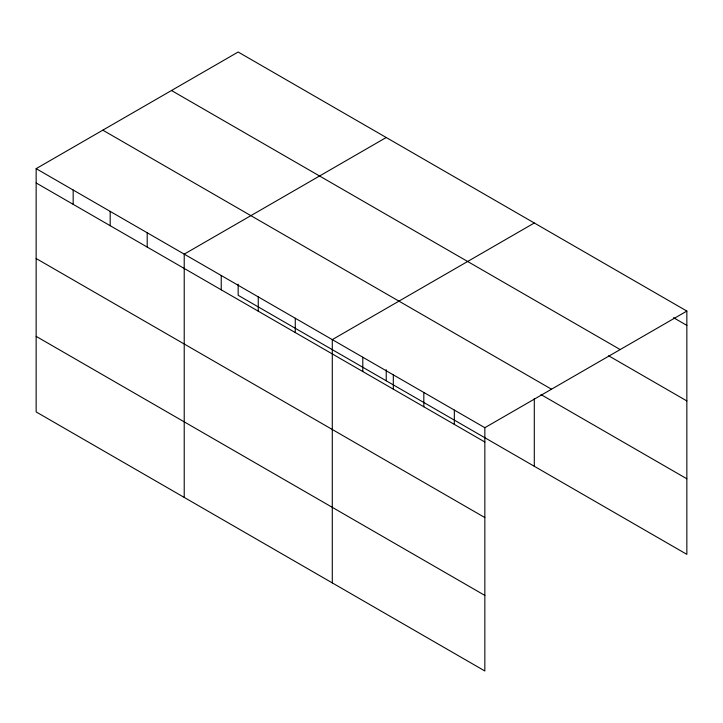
<?xml version="1.0" encoding="UTF-8"?>
<svg xmlns="http://www.w3.org/2000/svg" width="723" height="723" viewBox="0 0 723 723"><rect width="100%" height="100%" fill="white"/><g stroke="black" fill="none" stroke-linecap="round" stroke-linejoin="round"><path stroke-width="1.08" d="M36.15 168.649L484.844 427.7L484.844 670.98L36.15 411.929L36.15 168.649L238.156 52.02L686.85 311.071L686.85 554.351L238.156 295.3L238.156 284.184M386.227 137.506L184.22 254.135L184.22 497.415M534.297 223L332.291 339.62L332.291 582.901M484.844 427.7L686.85 311.071M673.502 317.677L686.85 325.386M171.496 90.511L620.189 349.561M608.667 355.806L686.85 400.94M102.811 130.158L551.504 389.218M540.967 394.568L686.85 478.789M36.15 182.955L484.844 442.006M36.15 258.518L484.844 517.569M36.15 336.367L484.844 595.418M534.297 398.49L534.297 466.272M454.333 410.086L454.333 424.392M423.823 392.472L423.823 406.778M393.312 374.857L393.312 389.164M386.227 369.679L386.227 380.786M362.801 357.234L362.801 371.55M295.273 318.247L295.273 332.562M258.256 296.882L258.256 311.188M221.238 275.508L221.238 289.815M147.203 232.761L147.203 247.076M110.185 211.387L110.185 225.703M73.168 190.022L73.168 204.329"/></g></svg>
